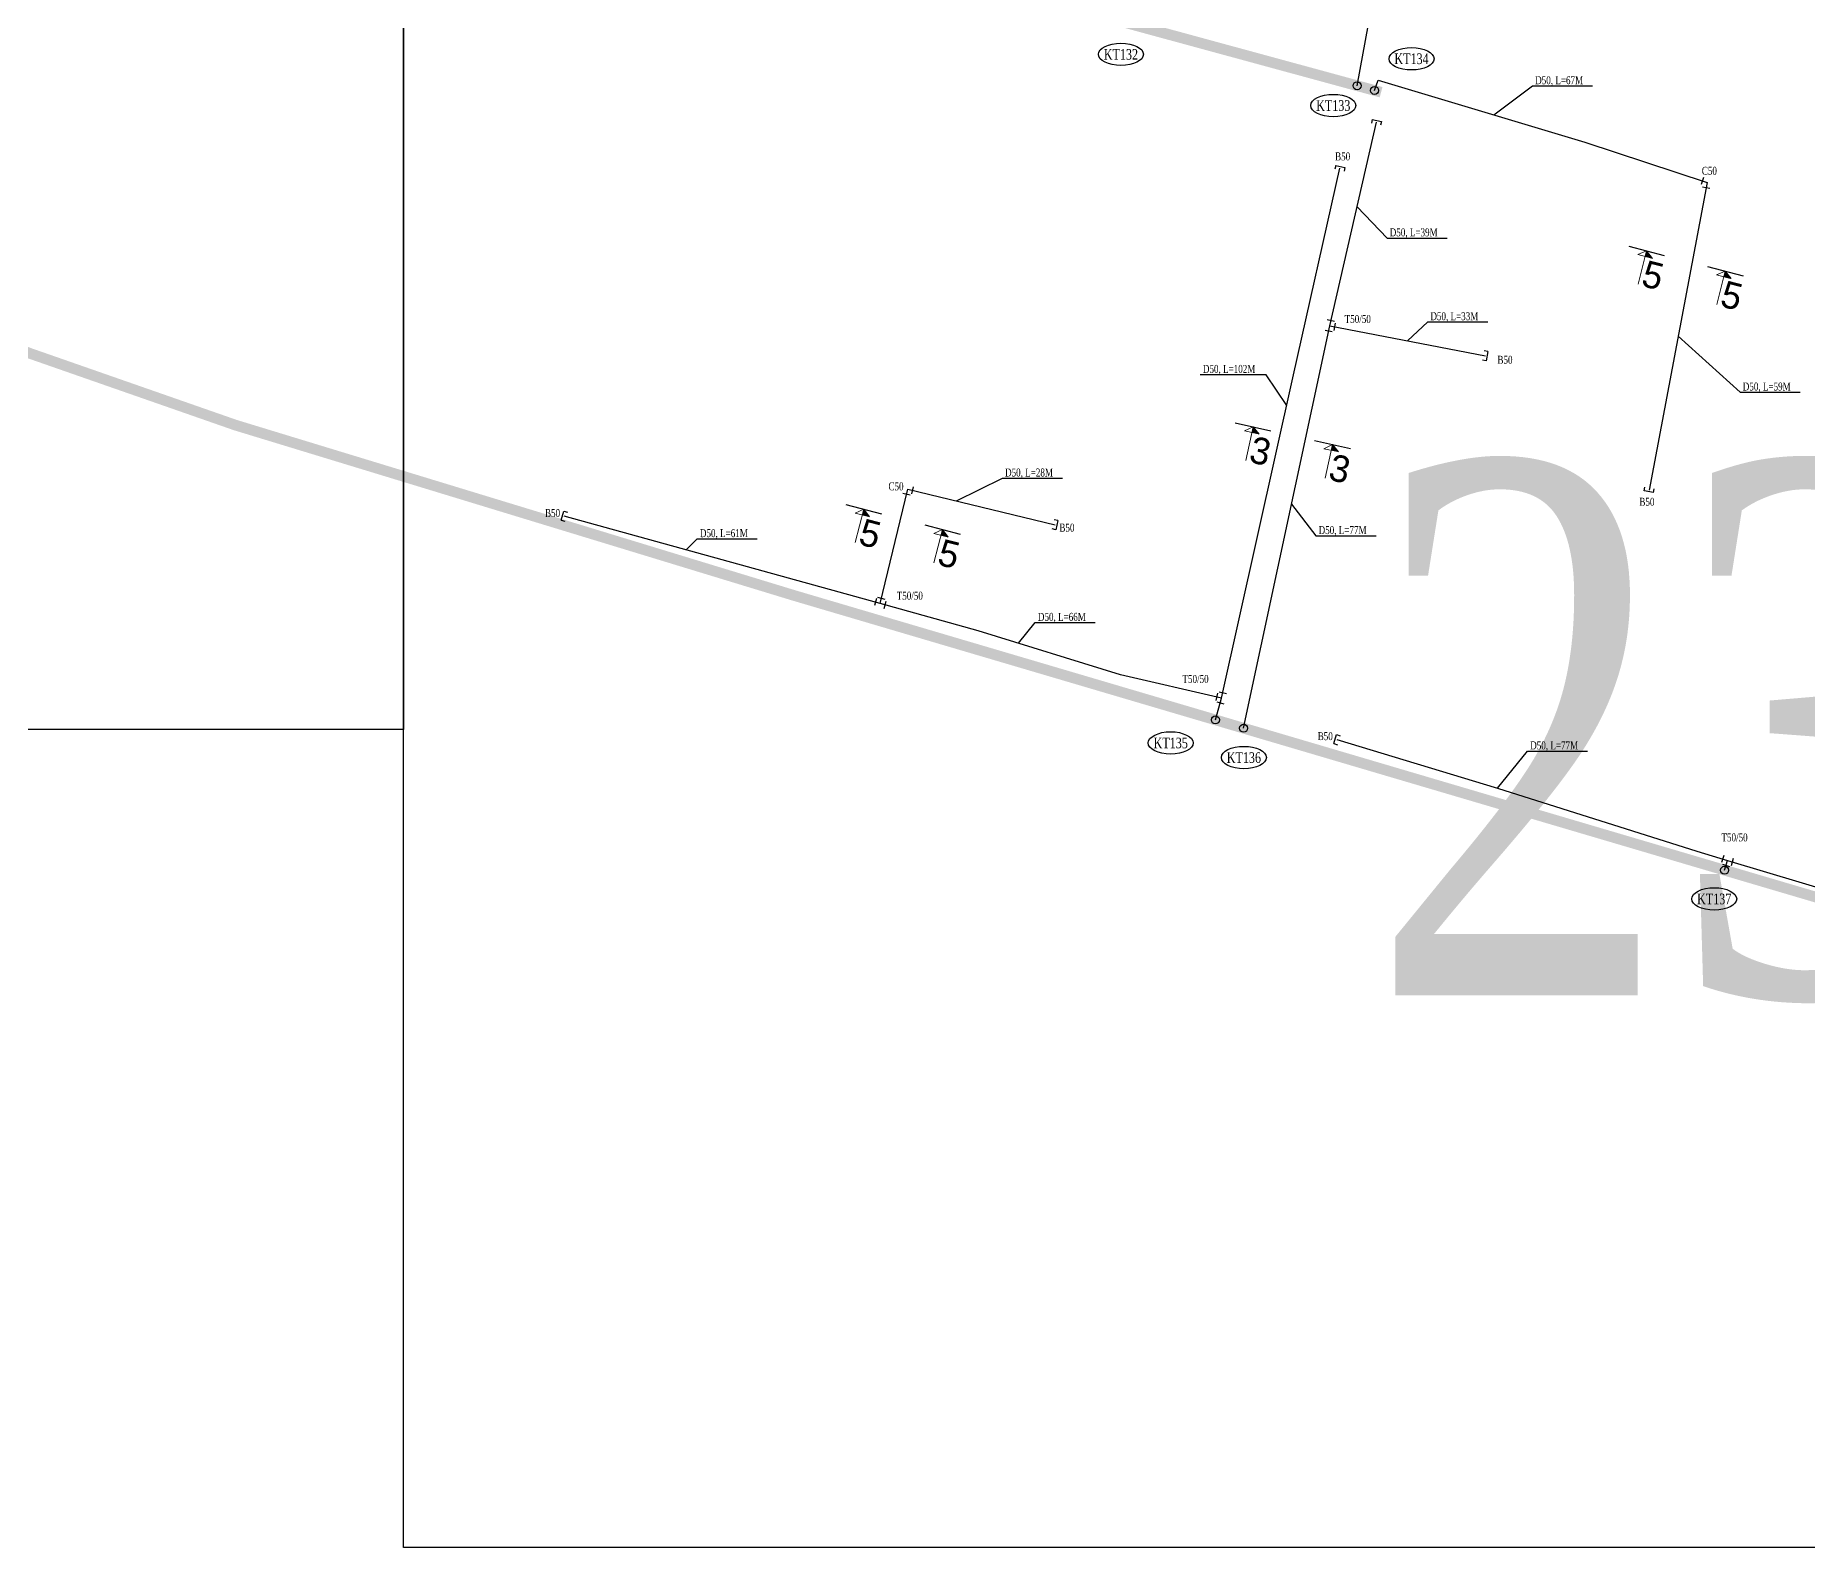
# Model space of a CAD drawing. Extents: x 549410 to 552487, y 2340860 to 2344743.
# Drawn here: x 550501.7 to 550833.8, y 2341320.2 to 2341603.7 of the extents above; entities that cross this region are included whole.
import ezdxf
from ezdxf.enums import TextEntityAlignment as Align

# ---------------------------------------------------------------- set-up
doc = ezdxf.new("R2010")
doc.units = 0
doc.header["$MEASUREMENT"] = 0
doc.linetypes.add('DASHED', pattern=[0.75, 0.5, -0.25])
for name, color, linetype in [('225', 5, 'DASHED'), ('50', 2, 'Continuous'), ('63', 1, 'Continuous'), ('90', 5, 'DASHED'), ('ten dai khoi thuy', 210, 'Continuous'), ('Text D-L', 7, 'Continuous'), ('Text phu kien', 2, 'Continuous')]:
    doc.layers.add(name, color=color, linetype=linetype)
doc.layers.add('MC', color=7, linetype='Continuous', lineweight=13)
doc.styles.add('HH', font='VHHELS.TTF')
doc.styles.add('style1', font='VHTIME.TTF', dxfattribs={"width": 0.75})
doc.styles.add('Text', font='vntimeh.shx', dxfattribs={"width": 0.75, "bigfont": 'vn.shx'})
doc.styles.add('TextNode', font='vntimeh1.shx', dxfattribs={"width": 0.7, "bigfont": 'vn.shx'})

# ---------------------------------------------------------------- blocks, each defined once
blk = doc.blocks.new('pt')
at = {"color": 3, "linetype": 'Continuous'}
blk.add_line((0.96, -0.69), (0.96, 0.69), dxfattribs=at)
blk = doc.blocks.new('bit')
at = {"color": 3, "linetype": 'Continuous'}
for points in [[(-0.3, -0.88), (-0.3, 0.88)], [(-0.3, 0.88), (0.39, 0.88)], [(-0.3, -0.88), (0.39, -0.88)]]:
    blk.add_lwpolyline(points, dxfattribs=at)
blk = doc.blocks.new('Daudai')
at = {"layer": 'ten dai khoi thuy', "color": 3}
blk.add_circle((0, 0), 0.75, dxfattribs=at)
blk = doc.blocks.new('Mc5-5')
at = {"layer": 'MC'}
for points in [[(-6.77, -0.84), (-8.17, 0.25), (-8.17, -0.85)], [(8.47, -0.84), (7.07, 0.25), (7.07, -0.85)]]:
    blk.add_hatch(color=256, dxfattribs=at).paths.add_polyline_path(points)
at = {"layer": '63'}
for points in [[(-11.61, 0.25), (-4.74, 0.25)], [(3.64, 0.25), (10.51, 0.25)]]:
    blk.add_lwpolyline(points, dxfattribs=at)
at = {"layer": 'MC'}
for p, q in [((-8.17, 0.25), (-9.57, -0.85)), ((-8.17, 0.25), (-8.16, -6.19)), ((-8.17, 0.25), (-6.77, -0.84)), ((7.07, 0.25), (5.68, -0.85)), ((7.07, 0.25), (7.08, -6.19)), ((7.07, 0.25), (8.47, -0.84)), ((-9.57, -0.85), (-6.96, -0.84)), ((5.68, -0.85), (8.28, -0.84))]:
    blk.add_line(p, q, dxfattribs=at)
at = {"style": 'HH'}
for p in [(-7.71, -6.37), (7.54, -6.37)]:
    blk.add_text('5', height=5, rotation=0.112, dxfattribs=at).set_placement(p)
blk = doc.blocks.new('Mc3-3')
at = {"layer": 'MC'}
for points in [[(-6.69, -0.88), (-8.09, 0.22), (-8.09, -0.88)], [(8.55, -0.88), (7.15, 0.22), (7.15, -0.88)]]:
    blk.add_hatch(color=256, dxfattribs=at).paths.add_polyline_path(points)
at = {"layer": '63'}
for points in [[(-11.53, 0.22), (-4.66, 0.22)], [(3.72, 0.22), (10.59, 0.22)]]:
    blk.add_lwpolyline(points, dxfattribs=at)
at = {"layer": 'MC'}
for p, q in [((-8.09, 0.22), (-9.49, -0.89)), ((-8.09, 0.22), (-8.08, -6.22)), ((-8.09, 0.22), (-6.69, -0.88)), ((7.15, 0.22), (5.76, -0.89)), ((7.15, 0.22), (7.17, -6.22)), ((7.15, 0.22), (8.55, -0.88)), ((-9.49, -0.89), (-6.88, -0.88)), ((5.76, -0.89), (8.36, -0.88))]:
    blk.add_line(p, q, dxfattribs=at)
at = {"style": 'HH'}
for p in [(-7.62, -6.41), (7.62, -6.41)]:
    blk.add_text('3', height=5, rotation=0.112, dxfattribs=at).set_placement(p)

msp = doc.modelspace()

# ---------------------------------------------------------------- linework, layer by layer
at = {"layer": '225', "ltscale": 10, "const_width": 2}
msp.add_lwpolyline([(550417, 2341797.6), (550403.46, 2341719.7), (550394.84, 2341691.85), (550384.01, 2341670.5), (550351.34, 2341618.23), (550378.54, 2341602.51), (550466.63, 2341557.92), (550500.69, 2341544.05), (550539.18, 2341530.61), (550643.88, 2341498.67), (550845.6, 2341439.1), (550921.69, 2341415.53), (551048.03, 2341357.22), (551075.78, 2341346.33)], dxfattribs=at)
at = {"layer": '50'}
for points in [[(550749.4, 2341594.23), (550756.9, 2341635.04), (550766.15, 2341683.34), (550766.55, 2341695)], [(550752.66, 2341593.34), (550753.33, 2341595.27), (550792.07, 2341583.63), (550815, 2341576.07)], [(550744.26, 2341549.22), (550753.03, 2341587.41)], [(550724.01, 2341479.44), (550737.48, 2341540.05), (550746.19, 2341578.79)], [(550815, 2341576.07), (550804.13, 2341518.44)], [(550728.13, 2341473.79), (550744.26, 2341549.22)], [(550744.26, 2341549.22), (550773.44, 2341543.6)], [(550660.05, 2341497.17), (550665.18, 2341518.6)], [(550665.18, 2341518.6), (550692.83, 2341511.92)], [(550660.05, 2341497.17), (550600.79, 2341513.53)], [(550724.01, 2341479.44), (550705.08, 2341483.79), (550678.38, 2341492.07), (550660.05, 2341497.17)], [(550722.84, 2341475.35), (550724.01, 2341479.44)], [(550745.59, 2341471.65), (550775.68, 2341462.52), (550813.08, 2341450.73), (550818.82, 2341449.01)], [(550818.25, 2341447.17), (550818.82, 2341449.01)], [(550818.82, 2341449.01), (550902.75, 2341423.88)]]:
    msp.add_lwpolyline(points, dxfattribs=at)
at = {"layer": '90', "color": 241, "ltscale": 10, "true_color": 0xf7abae, "const_width": 2}
msp.add_lwpolyline([(550449.27, 2341566.71), (550462.55, 2341633.51), (550470.3, 2341672.19), (550602.9, 2341634.94), (550677.88, 2341613.71), (550753.89, 2341593.01)], dxfattribs=at)
at = {"layer": 'DEFPOINTS'}
for points in [[(550570.7, 2341473.53), (550095.68, 2341473.53), (550095.68, 2341780.19), (550570.7, 2341780.19)], [(551045.73, 2341320.19), (550570.7, 2341320.19), (550570.7, 2341626.86), (551045.73, 2341626.86)]]:
    msp.add_lwpolyline(points, close=True, dxfattribs=at)
at = {"layer": 'ten dai khoi thuy', "color": 3, "linetype": 'ByBlock'}
for centre in [(550705.14, 2341600.11), (550759.6, 2341599.28), (550744.93, 2341590.51), (550714.47, 2341471.02), (550728.18, 2341468.28), (550816.32, 2341441.78)]:
    msp.add_ellipse(centre, major_axis=(-4.22, 0), ratio=0.497929, dxfattribs=at)
at = {"layer": 'Text D-L', "color": 9}
for points in [[(550774.99, 2341588.76), (550782.27, 2341594.18), (550793.52, 2341594.18)], [(550749.38, 2341571.53), (550755.01, 2341565.66), (550766.26, 2341565.66)], [(550758.85, 2341546.41), (550762.63, 2341549.94), (550773.88, 2341549.94)], [(550809.56, 2341547.26), (550821.17, 2341536.76), (550832.42, 2341536.76)], [(550736.2, 2341534.29), (550732.37, 2341540.06), (550720, 2341540.06)], [(550674.3, 2341516.4), (550682.92, 2341520.64), (550694.17, 2341520.64)], [(550737.11, 2341515.8), (550741.69, 2341509.85), (550752.94, 2341509.85)], [(550623.66, 2341507.21), (550625.74, 2341509.27), (550636.99, 2341509.27)], [(550685.95, 2341489.72), (550689.08, 2341493.58), (550700.33, 2341493.58)], [(550775.68, 2341462.52), (550781.34, 2341469.49), (550792.59, 2341469.49)]]:
    msp.add_lwpolyline(points, dxfattribs=at)

# ---------------------------------------------------------------- block references
at = {"layer": '50'}
for name, p, rotation in [('bit', (550753.03, 2341587.41), 257.0701561463718), ('bit', (550746.19, 2341578.79), 257.3175798806026), ('pt', (550815, 2341576.07), 161.7516377212517), ('pt', (550815, 2341576.07), 259.3182942406988), ('pt', (550744.26, 2341549.22), 77.0703081969382), ('pt', (550744.26, 2341549.22), 257.9295768482141), ('pt', (550744.26, 2341549.22), 349.1022028833822), ('bit', (550773.44, 2341543.6), 169.1023549152035), ('pt', (550665.18, 2341518.6), 256.5341321172003), ('pt', (550665.18, 2341518.6), 346.4109008828764), ('bit', (550804.13, 2341518.44), 79.31844628681054), ('bit', (550600.79, 2341513.53), 344.5642335767823), ('bit', (550692.83, 2341511.92), 166.4110529322751), ('pt', (550660.05, 2341497.17), 164.56438559106), ('pt', (550660.05, 2341497.17), 76.53428414372263), ('pt', (550660.05, 2341497.17), 344.4542091173494), ('pt', (550724.01, 2341479.44), 167.0725249773028), ('pt', (550724.01, 2341479.44), 254.1302010794887), ('pt', (550724.01, 2341479.44), 77.47145846874429), ('bit', (550745.59, 2341471.65), 343.1285304374903), ('pt', (550818.82, 2341449.01), 163.329795250395), ('pt', (550818.82, 2341449.01), 253.0397904973375), ('pt', (550818.82, 2341449.01), 343.3296432390213)]:
    msp.add_blockref(name, p, dxfattribs=dict(at, rotation=rotation))
at = {"layer": '63'}
for name, p, rotation in [('Mc5-5', (550811.49, 2341560.99), 345.5320747569702), ('Mc3-3', (550737.76, 2341528.31), 347.4392021367483), ('Mc5-5', (550664.79, 2341512.55), 345.5320747569702)]:
    msp.add_blockref(name, p, dxfattribs=dict(at, rotation=rotation))
at = {"layer": 'ten dai khoi thuy'}
for p in [(550749.4, 2341594.23), (550752.66, 2341593.34), (550722.84, 2341475.35), (550728.13, 2341473.79), (550818.25, 2341447.17)]:
    msp.add_blockref('Daudai', p, dxfattribs=at)

# ---------------------------------------------------------------- texts
at = {"layer": 'DEFPOINTS', "style": 'style1', "width": 0.75}
msp.add_text('23', height=100, dxfattribs=at).set_placement((550808.22, 2341473.53), align=Align.MIDDLE)
at = {"layer": 'ten dai khoi thuy', "color": 2, "style": 'TextNode', "width": 0.75}
for s, p in [('KT132', (550705.14, 2341600.11)), ('KT134', (550759.6, 2341599.28)), ('KT133', (550744.93, 2341590.51)), ('KT135', (550714.47, 2341471.02)), ('KT136', (550728.18, 2341468.28)), ('KT137', (550816.32, 2341441.78))]:
    msp.add_text(s, height=2, dxfattribs=at).set_placement(p, align=Align.MIDDLE)
at = {"layer": 'Text D-L', "color": 4, "style": 'Text', "width": 0.75}
for s, p in [('D50, L=67m', (550782.77, 2341594.06)), ('D50, L=39m', (550755.51, 2341565.54)), ('D50, L=33m', (550763.13, 2341549.82)), ('D50, L=102m', (550720.5, 2341539.94)), ('D50, L=59m', (550821.67, 2341536.64)), ('D50, L=28m', (550683.42, 2341520.52)), ('D50, L=61m', (550626.24, 2341509.15)), ('D50, L=77m', (550742.19, 2341509.73)), ('D50, L=66m', (550689.58, 2341493.46)), ('D50, L=77m', (550781.84, 2341469.37))]:
    msp.add_text(s, height=1.5, dxfattribs=at).set_placement(p, align=Align.BOTTOM_LEFT)
at = {"layer": 'Text phu kien', "color": 4, "style": 'Text', "width": 0.75}
for s, p in [('B50', (550746.69, 2341580.98)), ('C50', (550815.41, 2341578.28)), ('T50/50', (550749.52, 2341550.5)), ('B50', (550777.11, 2341542.85)), ('C50', (550662.99, 2341519.13)), ('B50', (550598.63, 2341514.12)), ('B50', (550803.71, 2341516.23)), ('B50', (550695.02, 2341511.39)), ('T50/50', (550665.57, 2341498.63)), ('T50/50', (550719.12, 2341483.02)), ('B50', (550743.43, 2341472.3)), ('T50/50', (550820.13, 2341453.32))]:
    msp.add_text(s, height=1.5, dxfattribs=at).set_placement(p, align=Align.MIDDLE_CENTER)

doc.saveas('drawing.dxf')
